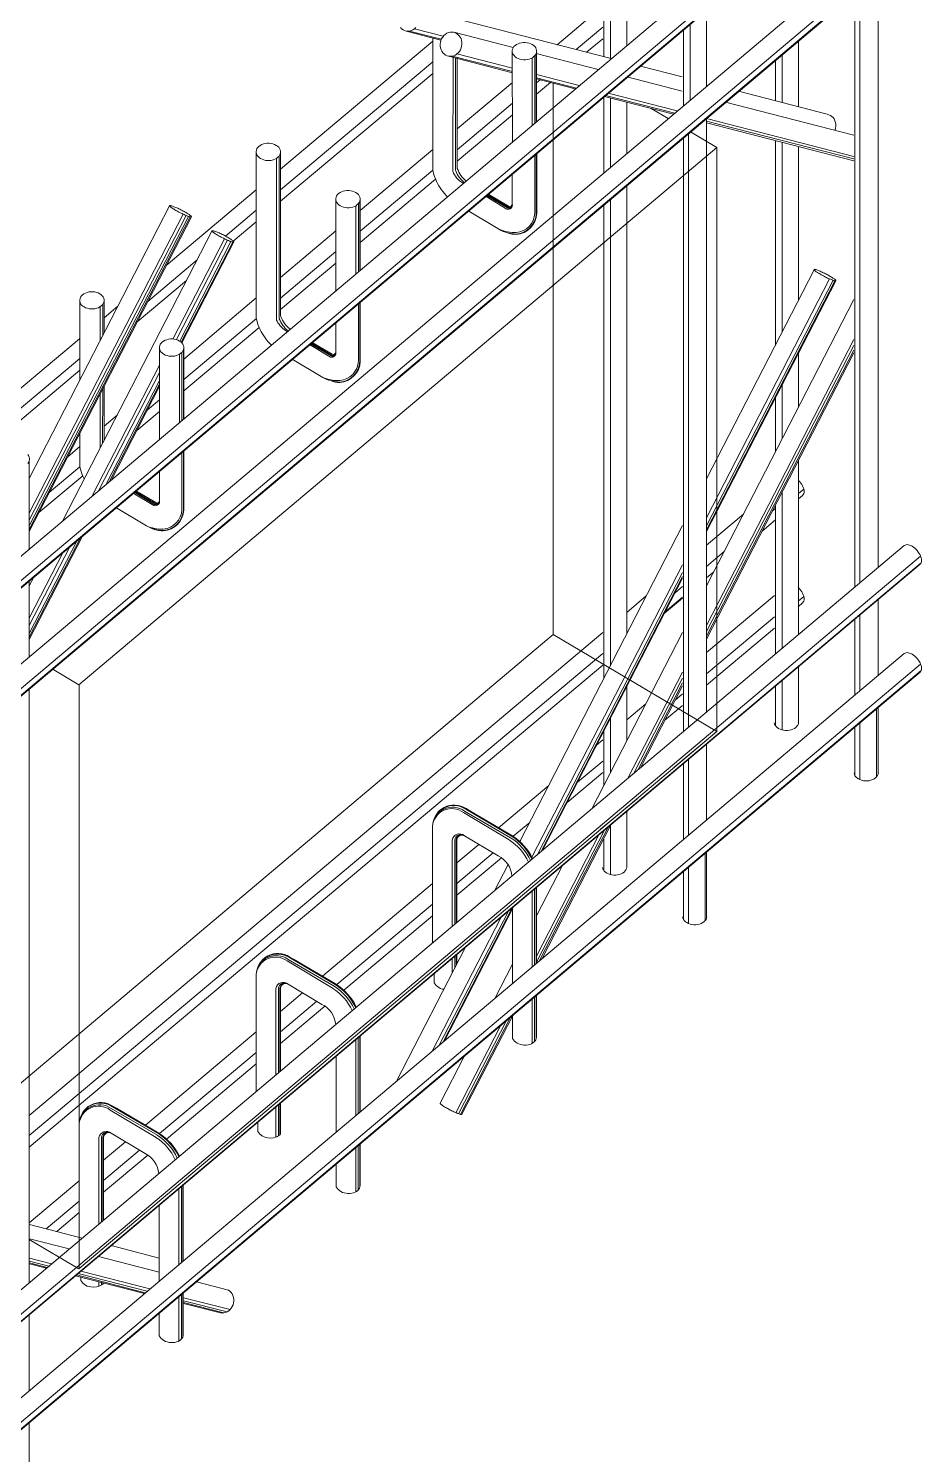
# Model space of a CAD drawing. Extents: x 166525 to 167198, y 178739 to 179747.
# Drawn here: x 166655.189 to 166657.204, y 179566.867 to 179570.086 of the extents above; entities that cross this region are included whole.
import ezdxf

# ---------------------------------------------------------------- set-up
doc = ezdxf.new("R2010")
doc.units = 0
doc.header["$MEASUREMENT"] = 0
doc.layers.add('BEAM', color=6, linetype='CONTINUOUS', lineweight=13)

msp = doc.modelspace()

# ---------------------------------------------------------------- linework, layer by layer
at = {"layer": 'BEAM', "color": 0}
for p, q in [((166654.65533, 179568.40485), (166657.20242, 179570.55143)), ((166654.6565, 179568.39045), (166657.20358, 179570.53703)), ((166656.48721, 179570.02268), (166656.48721, 179570.50411)), ((166656.53937, 179570.04803), (166656.53937, 179570.50762)), ((166656.5022, 179570.01881), (166656.5022, 179570.49399)), ((166654.65533, 179568.1612), (166657.20242, 179570.30777)), ((166654.6565, 179568.14679), (166657.20358, 179570.29337)), ((166657.10647, 179568.86911), (166657.10647, 179570.21016)), ((166657.05432, 179568.82517), (166657.05432, 179570.1662)), ((166657.06541, 179570.17555), (166657.06541, 179568.83451)), ((166656.05576, 179570.13396), (166656.50395, 179570.01836)), ((166656.48507, 179570.1367), (166656.38194, 179570.04983)), ((166656.71939, 179569.95606), (166656.71939, 179570.1276)), ((166656.12465, 179570.06896), (166656.05985, 179570.0857)), ((166656.42496, 179570.03874), (166656.48507, 179570.08927)), ((166656.66723, 179569.91211), (166656.66723, 179570.08364)), ((166656.68222, 179569.92474), (166656.68222, 179570.09627)), ((166656.1013, 179570.05781), (166655.75781, 179569.76866)), ((166656.04136, 179570.08064), (166656.11979, 179570.0604)), ((166656.04895, 179570.08064), (166656.12056, 179570.06234)), ((166656.15151, 179570.07713), (166656.28295, 179570.04323)), ((166656.48507, 179570.06339), (166656.44853, 179570.03266)), ((166656.92704, 179569.90977), (166656.92704, 179570.05894)), ((166656.13711, 179570.02381), (166656.2809, 179569.9867)), ((166656.1447, 179570.02381), (166656.28089, 179569.98902)), ((166656.28089, 179569.99651), (166656.1556, 179570.02887)), ((166656.28085, 179570.03378), (166656.28105, 179569.82895)), ((166656.32583, 179569.86674), (166656.326, 179570.02039)), ((166656.33164, 179569.87163), (166656.33164, 179570.02505)), ((166656.33463, 179570.0299), (166656.47491, 179569.99372)), ((166656.33495, 179569.87442), (166656.33495, 179570.03062)), ((166656.33573, 179570.03418), (166656.33573, 179569.87523)), ((166656.88987, 179569.91937), (166656.88987, 179570.02761)), ((166655.75781, 179569.72228), (166656.1013, 179570.01103)), ((166656.66431, 179569.9771), (166656.56993, 179570.00162)), ((166656.87488, 179569.92324), (166656.87488, 179570.01499)), ((166656.1013, 179569.98506), (166655.75781, 179569.69621)), ((166656.28092, 179569.96474), (166656.1561, 179569.8596)), ((166656.43193, 179569.9575), (166656.33573, 179569.98235)), ((166656.33573, 179569.97501), (166656.4255, 179569.95208)), ((166656.33573, 179569.97255), (166656.42305, 179569.95002)), ((166656.33573, 179569.96372), (166656.34376, 179569.97048)), ((166656.36735, 179569.96439), (166656.33573, 179569.9378)), ((166656.37289, 179568.71844), (166656.37289, 179569.96296)), ((166656.53922, 179569.97713), (166656.66451, 179569.94482)), ((166656.48721, 179569.76043), (166656.48721, 179569.93193)), ((166656.4886, 179569.9331), (166656.64442, 179569.89289)), ((166656.49121, 179569.9353), (166656.6474, 179569.8954)), ((166656.65326, 179569.90034), (166656.49747, 179569.94058)), ((166656.5022, 179569.77306), (166656.5022, 179569.92959)), ((166656.1561, 179569.81272), (166656.28096, 179569.91769)), ((166656.28099, 179569.89177), (166656.1561, 179569.78675)), ((166656.53937, 179569.80438), (166656.53937, 179569.92)), ((166656.59399, 179569.9059), (166656.63266, 179569.88298)), ((166657.05179, 179569.84554), (166656.7622, 179569.91989)), ((166657.05198, 179569.79737), (166656.71878, 179569.88342)), ((166656.71939, 179568.54296), (166656.71939, 179569.88394)), ((166656.71939, 179569.87701), (166657.05198, 179569.79206)), ((166656.71939, 179569.87354), (166657.05198, 179569.78771)), ((166656.66723, 179568.49901), (166656.66723, 179569.83999)), ((166656.67832, 179569.84933), (166656.67832, 179568.50836)), ((166656.68291, 179569.85319), (166656.74225, 179569.81802)), ((166656.87488, 179569.37177), (166656.87488, 179569.83342)), ((166656.88987, 179569.40089), (166656.88987, 179569.82955)), ((166656.74225, 179569.81802), (166655.3027, 179568.60434)), ((166656.1013, 179569.81344), (166655.93743, 179569.67542)), ((166656.74235, 179568.49941), (166656.74235, 179569.8181)), ((166656.74235, 179569.81519), (166656.74235, 179569.81519)), ((166656.92704, 179569.47312), (166656.92704, 179569.81996)), ((166655.93743, 179569.6289), (166656.1013, 179569.76665)), ((166656.10761, 179569.74598), (166655.93743, 179569.60288)), ((166656.53937, 179568.71985), (166656.53937, 179569.73223)), ((166655.70301, 179569.72252), (166655.49936, 179569.5511)), ((166655.88256, 179569.69957), (166655.88276, 179569.49474)), ((166655.93743, 179569.69997), (166655.93743, 179569.54103)), ((166656.5022, 179568.64763), (166656.5022, 179569.7009)), ((166655.19051, 179568.99221), (166655.5379, 179569.66728)), ((166655.19129, 179569.07196), (166655.50734, 179569.68596)), ((166655.63318, 179569.61751), (166655.70301, 179569.67621)), ((166655.92754, 179569.53253), (166655.9277, 179569.68618)), ((166655.93335, 179569.53742), (166655.93335, 179569.69084)), ((166655.93666, 179569.54021), (166655.93666, 179569.69642)), ((166656.48721, 179568.61851), (166656.48721, 179569.68828)), ((166655.54451, 179569.66417), (166655.19051, 179568.97626)), ((166655.54996, 179569.66222), (166655.19051, 179568.96341)), ((166655.19051, 179568.95057), (166655.55638, 179569.66144)), ((166655.55405, 179569.66105), (166655.19051, 179568.95485)), ((166655.70301, 179569.65013), (166655.65086, 179569.60628)), ((166655.26662, 179568.97561), (166655.6029, 179569.62914)), ((166655.63111, 179569.61162), (166655.51474, 179569.38529)), ((166655.52267, 179569.38401), (166655.63812, 179569.60851)), ((166655.64571, 179569.60539), (166655.53002, 179569.38041)), ((166655.6498, 179569.60423), (166655.53335, 179569.37812)), ((166655.53481, 179569.37676), (166655.65194, 179569.60461)), ((166655.88263, 179569.62925), (166655.75781, 179569.52411)), ((166655.75781, 179569.47789), (166655.88267, 179569.58286)), ((166655.45796, 179569.4702), (166655.56926, 179569.56377)), ((166655.8827, 179569.55685), (166655.75781, 179569.45183)), ((166656.71939, 179569.06964), (166656.96226, 179569.54156)), ((166655.54558, 179569.51775), (166655.43424, 179569.42412)), ((166656.71939, 179568.98128), (166656.9971, 179569.52093)), ((166656.71939, 179568.96338), (166657.00469, 179569.51782)), ((166656.71939, 179568.95053), (166657.01092, 179569.51704)), ((166656.71939, 179568.95443), (166657.00862, 179569.51673)), ((166655.70301, 179569.47795), (166655.53847, 179569.33936)), ((166657.05179, 179569.47442), (166656.71939, 179568.82832)), ((166655.35962, 179569.43326), (166655.39038, 179569.45924)), ((166655.53925, 179569.29416), (166655.70307, 179569.43187)), ((166655.70954, 179569.41124), (166655.53925, 179569.26804)), ((166655.30378, 179569.38606), (166655.0105, 179569.13903)), ((166656.71939, 179568.73841), (166657.05179, 179569.38451)), ((166655.48437, 179569.36436), (166655.48457, 179569.15954)), ((166655.52935, 179569.19732), (166655.52952, 179569.35097)), ((166655.53516, 179569.20222), (166655.53516, 179569.35564)), ((166655.53847, 179569.205), (166655.53847, 179569.36121)), ((166655.53925, 179569.36477), (166655.53925, 179569.20582)), ((166657.05179, 179569.37089), (166656.71939, 179568.72478)), ((166656.71939, 179568.71427), (166657.05179, 179569.36038)), ((166656.71939, 179568.70766), (166657.05179, 179569.35376)), ((166656.92704, 179569.23194), (166656.92704, 179569.35405)), ((166655.0105, 179569.09404), (166655.30482, 179569.34147)), ((166655.30482, 179569.31529), (166655.0105, 179569.06779)), ((166655.48441, 179569.32629), (166655.33275, 179569.03133)), ((166655.34784, 179569.04404), (166655.48442, 179569.30964)), ((166655.48444, 179569.29178), (166655.36408, 179569.05773)), ((166655.48445, 179569.28318), (166655.3716, 179569.06407)), ((166655.37596, 179569.06774), (166655.48445, 179569.2788)), ((166656.88987, 179569.15969), (166656.88987, 179569.28181)), ((166655.45666, 179569.22473), (166655.48448, 179569.24812)), ((166656.87488, 179569.13056), (166656.87488, 179569.25269)), ((166655.48451, 179569.22201), (166655.43299, 179569.17869)), ((166655.38902, 179569.21348), (166655.35962, 179569.18871)), ((166655.30482, 179569.14256), (166655.27747, 179569.11952)), ((166655.19051, 179568.91135), (166655.19051, 179569.10991)), ((166655.23625, 179569.03944), (166655.30482, 179569.09708)), ((166656.92704, 179568.71792), (166656.92704, 179569.11128)), ((166655.31124, 179569.0763), (166655.21248, 179568.99326)), ((166656.88987, 179568.6866), (166656.88987, 179569.03903)), ((166656.92704, 179569.03673), (166656.93881, 179569.04664)), ((166656.92704, 179569.02427), (166656.93614, 179569.03191)), ((166656.80244, 179568.98975), (166656.71939, 179568.9198)), ((166656.86835, 179568.99721), (166656.87488, 179569.0027)), ((166656.87488, 179568.67398), (166656.87488, 179569.0099)), ((166656.29788, 179568.25062), (166656.66509, 179568.96413)), ((166656.87488, 179568.97691), (166656.84497, 179568.95176)), ((166655.19051, 179568.70697), (166655.31037, 179568.94013)), ((166655.30579, 179568.93628), (166655.19051, 179568.71245)), ((166655.29844, 179568.93008), (166655.19051, 179568.7202)), ((166654.65533, 179566.74809), (166657.20242, 179568.89467)), ((166655.19051, 179568.73811), (166655.28219, 179568.91639)), ((166655.26712, 179568.90369), (166655.19051, 179568.75469)), ((166656.71939, 179568.87198), (166656.75897, 179568.90525)), ((166654.6565, 179566.73369), (166657.20358, 179568.88027)), ((166656.32508, 179568.21507), (166656.66509, 179568.87577)), ((166655.19051, 179568.82769), (166655.2009, 179568.84788)), ((166655.19051, 179568.66769), (166655.19051, 179568.8393)), ((166656.33744, 179568.22113), (166656.66509, 179568.85786)), ((166656.34585, 179568.22821), (166656.66509, 179568.84886)), ((166656.34907, 179568.23092), (166656.66509, 179568.84502)), ((166656.73556, 179568.85975), (166656.71939, 179568.84615)), ((166656.58326, 179568.80513), (166656.53937, 179568.76816)), ((166656.66509, 179568.8005), (166656.6247, 179568.76653)), ((166656.62619, 179568.76944), (166656.66509, 179568.80208)), ((166656.64814, 179568.81208), (166656.66509, 179568.82633)), ((166656.87274, 179568.80648), (166656.71939, 179568.67731)), ((166656.92607, 179568.79342), (166656.93881, 179568.80415)), ((166657.10647, 179568.62546), (166657.10647, 179568.79705)), ((166656.92607, 179568.78097), (166656.93614, 179568.78942)), ((166656.71939, 179568.62949), (166656.87274, 179568.75841)), ((166656.87274, 179568.73262), (166656.71939, 179568.60367)), ((166657.05432, 179568.58151), (166657.05432, 179568.7531)), ((166657.06541, 179568.76245), (166657.06541, 179568.59086)), ((166656.37278, 179568.71835), (166655.01108, 179567.57031)), ((166656.48507, 179568.72243), (166655.19051, 179567.632)), ((166656.37278, 179568.71835), (166656.74225, 179568.49933)), ((166656.66509, 179568.72278), (166656.46024, 179568.3246)), ((166655.19051, 179567.58671), (166656.48507, 179568.675)), ((166654.65533, 179566.50444), (166657.20242, 179568.65101)), ((166654.6565, 179566.49004), (166657.20358, 179568.63661)), ((166656.48507, 179568.64912), (166655.19051, 179567.56051)), ((166655.24207, 179568.64029), (166655.3027, 179568.60434)), ((166656.92704, 179568.51946), (166656.92704, 179568.64576)), ((166655.3028, 179567.28574), (166655.3028, 179568.60443)), ((166656.54189, 179568.3934), (166656.66509, 179568.63287)), ((166656.66509, 179568.61924), (166656.55426, 179568.40382)), ((166656.56381, 179568.41186), (166656.66509, 179568.60873)), ((166656.88987, 179568.50258), (166656.88987, 179568.61451)), ((166655.19051, 179567.25506), (166655.19051, 179568.59555)), ((166656.53937, 179568.47841), (166656.53937, 179568.60072)), ((166656.56982, 179568.41693), (166656.66509, 179568.60212)), ((166656.64853, 179568.56992), (166656.66509, 179568.58385)), ((166656.87488, 179568.51214), (166656.87488, 179568.60188)), ((166656.58229, 179568.56183), (166656.53937, 179568.52568)), ((166656.66509, 179568.55801), (166656.6251, 179568.52438)), ((166657.10316, 179568.39703), (166657.10316, 179568.55061)), ((166657.10647, 179568.40287), (166657.10647, 179568.5534)), ((166656.5022, 179568.40616), (166656.5022, 179568.52849)), ((166656.87196, 179568.51907), (166656.87274, 179568.51595)), ((166656.87274, 179568.51595), (166656.8741, 179568.51323)), ((166656.8741, 179568.51323), (166656.87605, 179568.5105)), ((166656.87605, 179568.5105), (166656.87878, 179568.50817)), ((166656.87878, 179568.50817), (166656.88169, 179568.50583)), ((166656.88169, 179568.50583), (166656.88539, 179568.50428)), ((166656.91419, 179568.50428), (166656.9175, 179568.50622)), ((166656.9175, 179568.50622), (166656.92062, 179568.50817)), ((166656.92062, 179568.50817), (166656.92315, 179568.51089)), ((166656.92315, 179568.51089), (166656.92509, 179568.51362)), ((166656.92509, 179568.51362), (166656.92646, 179568.51634)), ((166656.92646, 179568.51634), (166656.92704, 179568.51946)), ((166657.05432, 179568.39937), (166657.05432, 179568.50944)), ((166657.06541, 179568.51879), (166657.06541, 179568.39041)), ((166656.74225, 179568.49933), (166655.3027, 179567.28566)), ((166656.48507, 179568.47994), (166656.47121, 179568.46826)), ((166656.48721, 179568.37703), (166656.48721, 179568.49937)), ((166656.64543, 179568.41748), (166656.74235, 179568.49922)), ((166656.88539, 179568.50428), (166656.88909, 179568.50272)), ((166656.88909, 179568.50272), (166656.89337, 179568.50194)), ((166656.89337, 179568.50194), (166656.89765, 179568.50155)), ((166656.89765, 179568.50155), (166656.90193, 179568.50155)), ((166656.90193, 179568.50155), (166656.90622, 179568.50194)), ((166656.90622, 179568.50194), (166656.9103, 179568.50272)), ((166656.9103, 179568.50272), (166656.91419, 179568.50428)), ((166656.71939, 179568.2993), (166656.71939, 179568.47084)), ((166656.42821, 179568.38471), (166656.48507, 179568.43251)), ((166656.66723, 179568.25535), (166656.66723, 179568.42688)), ((166656.67832, 179568.43623), (166656.67832, 179568.2647)), ((166656.36297, 179568.37709), (166656.25002, 179568.28195)), ((166656.48507, 179568.40663), (166656.40472, 179568.33906)), ((166657.05295, 179568.40248), (166657.05217, 179568.40559)), ((166657.05432, 179568.39937), (166657.05295, 179568.40248)), ((166657.05626, 179568.39664), (166657.05432, 179568.39937)), ((166657.05879, 179568.39431), (166657.05626, 179568.39664)), ((166657.06191, 179568.39236), (166657.05879, 179568.39431)), ((166657.06541, 179568.39041), (166657.06191, 179568.39236)), ((166657.0693, 179568.38925), (166657.06541, 179568.39041)), ((166657.07339, 179568.38808), (166657.0693, 179568.38925)), ((166657.07767, 179568.38769), (166657.07339, 179568.38808)), ((166657.08195, 179568.38769), (166657.07767, 179568.38769)), ((166657.08623, 179568.38808), (166657.08195, 179568.38769)), ((166657.09032, 179568.38925), (166657.08623, 179568.38808)), ((166657.09421, 179568.39041), (166657.09032, 179568.38925)), ((166657.09771, 179568.39236), (166657.09421, 179568.39041)), ((166657.10083, 179568.3947), (166657.09771, 179568.39236)), ((166657.10316, 179568.39703), (166657.10083, 179568.3947)), ((166657.10511, 179568.39976), (166657.10316, 179568.39703)), ((166657.10647, 179568.40287), (166657.10511, 179568.39976)), ((166657.10706, 179568.40559), (166657.10647, 179568.40287)), ((166656.47943, 179568.27775), (166656.56234, 179568.34742)), ((166656.53937, 179568.19282), (166656.53937, 179568.31913)), ((166656.2828, 179568.26247), (166656.32013, 179568.29385)), ((166656.34254, 179567.98176), (166656.49828, 179568.2845)), ((166656.34854, 179567.98683), (166656.50429, 179568.28956)), ((166656.5022, 179568.17594), (166656.5022, 179568.2878)), ((166656.17272, 179568.26383), (166656.24909, 179568.21816)), ((166656.29719, 179568.25125), (166656.29898, 179568.25276)), ((166656.48874, 179568.27646), (166656.3353, 179567.97821)), ((166656.3353, 179567.99184), (166656.47637, 179568.26603)), ((166656.48721, 179568.18551), (166656.48721, 179568.25637)), ((166656.20534, 179568.24432), (166656.15568, 179568.20248)), ((166656.15568, 179568.1556), (166656.23799, 179568.2248)), ((166656.71608, 179568.07223), (166656.71608, 179568.22439)), ((166656.71939, 179568.07807), (166656.71939, 179568.22718)), ((166656.25608, 179568.21407), (166656.15568, 179568.12964)), ((166656.24079, 179568.13968), (166656.27115, 179568.19868)), ((166656.39419, 179568.19659), (166656.33639, 179568.08411)), ((166656.4843, 179568.19243), (166656.48507, 179568.18932)), ((166656.48507, 179568.18932), (166656.48644, 179568.1866)), ((166656.48644, 179568.1866), (166656.48838, 179568.18387)), ((166656.48838, 179568.18387), (166656.49111, 179568.18154)), ((166656.53295, 179568.18154), (166656.53548, 179568.18426)), ((166656.53548, 179568.18426), (166656.53742, 179568.18698)), ((166656.53742, 179568.18698), (166656.53879, 179568.18971)), ((166656.53879, 179568.18971), (166656.53937, 179568.19282)), ((166656.67832, 179568.19258), (166656.67832, 179568.06561)), ((166656.10062, 179568.15611), (166655.85209, 179567.94677)), ((166656.49111, 179568.18154), (166656.49403, 179568.1792)), ((166656.49403, 179568.1792), (166656.49772, 179568.17764)), ((166656.49772, 179568.17764), (166656.50142, 179568.17609)), ((166656.50142, 179568.17609), (166656.5057, 179568.17531)), ((166656.5057, 179568.17531), (166656.50998, 179568.17492)), ((166656.50998, 179568.17492), (166656.51427, 179568.17492)), ((166656.51427, 179568.17492), (166656.51855, 179568.17531)), ((166656.51855, 179568.17531), (166656.52263, 179568.17609)), ((166656.52263, 179568.17609), (166656.52653, 179568.17764)), ((166656.52653, 179568.17764), (166656.52984, 179568.17959)), ((166656.52984, 179568.17959), (166656.53295, 179568.18154)), ((166656.66723, 179568.07456), (166656.66723, 179568.18323)), ((166656.32557, 179568.1387), (166656.32557, 179567.96728)), ((166656.33122, 179568.14345), (166656.33122, 179567.97204)), ((166656.33472, 179568.1464), (166656.33472, 179567.97499)), ((166655.88443, 179567.92758), (166656.10058, 179568.10929)), ((166656.11609, 179567.79096), (166656.27186, 179568.09368)), ((166656.12465, 179567.79817), (166656.28032, 179568.10081)), ((166656.12769, 179567.80073), (166656.28348, 179568.10348)), ((166656.10057, 179568.08329), (166655.90042, 179567.91499)), ((166656.09974, 179567.77718), (166656.25553, 179568.07992)), ((166656.66587, 179568.07768), (166656.66509, 179568.08079)), ((166656.66723, 179568.07456), (166656.66587, 179568.07768)), ((166656.66918, 179568.07184), (166656.66723, 179568.07456)), ((166656.67171, 179568.0695), (166656.66918, 179568.07184)), ((166656.67482, 179568.06756), (166656.67171, 179568.0695)), ((166656.67832, 179568.06561), (166656.67482, 179568.06756)), ((166656.68222, 179568.06445), (166656.67832, 179568.06561)), ((166656.6863, 179568.06328), (166656.68222, 179568.06445)), ((166656.69058, 179568.06289), (166656.6863, 179568.06328)), ((166656.69487, 179568.06289), (166656.69058, 179568.06289)), ((166656.69915, 179568.06328), (166656.69487, 179568.06289)), ((166656.70323, 179568.06445), (166656.69915, 179568.06328)), ((166656.70713, 179568.06561), (166656.70323, 179568.06445)), ((166656.71063, 179568.06756), (166656.70713, 179568.06561)), ((166656.71374, 179568.06989), (166656.71063, 179568.06756)), ((166656.71608, 179568.07223), (166656.71374, 179568.06989)), ((166656.71803, 179568.07495), (166656.71608, 179568.07223)), ((166656.71939, 179568.07807), (166656.71803, 179568.07495)), ((166656.71997, 179568.08079), (166656.71939, 179568.07807)), ((166656.01937, 179567.70947), (166656.17518, 179568.0122)), ((166656.24122, 179567.8965), (166656.28093, 179567.97396)), ((166655.77473, 179567.92867), (166655.85111, 179567.883)), ((166655.80741, 179567.90913), (166655.75769, 179567.86726)), ((166656.32557, 179567.89504), (166656.32557, 179567.79492)), ((166656.33122, 179567.8998), (166656.33122, 179567.79924)), ((166656.33472, 179567.90316), (166656.33472, 179567.80523)), ((166655.75769, 179567.82103), (166655.8396, 179567.88989)), ((166655.85778, 179567.87913), (166655.75769, 179567.79497)), ((166656.15351, 179567.63848), (166656.25506, 179567.83587)), ((166656.26744, 179567.8463), (166656.15934, 179567.63618)), ((166656.16394, 179567.63462), (166656.27698, 179567.85434)), ((166655.70264, 179567.82088), (166655.45255, 179567.61023)), ((166655.92759, 179567.80354), (166655.92759, 179567.63213)), ((166655.93323, 179567.8083), (166655.93323, 179567.63688)), ((166655.93674, 179567.81125), (166655.93674, 179567.63984)), ((166655.48446, 179567.59134), (166655.7026, 179567.77472)), ((166655.70258, 179567.74863), (166655.5006, 179567.57878)), ((166655.40787, 179567.5726), (166655.35835, 179567.53088)), ((166655.37539, 179567.59202), (166655.45176, 179567.54635)), ((166655.35835, 179567.48532), (166655.4396, 179567.55363)), ((166655.45777, 179567.54276), (166655.35835, 179567.45916)), ((166655.92759, 179567.55989), (166655.92759, 179567.45977)), ((166655.93323, 179567.56465), (166655.93323, 179567.46409)), ((166655.93674, 179567.56801), (166655.93674, 179567.47008)), ((166655.30329, 179567.48451), (166655.19051, 179567.38951)), ((166655.52824, 179567.46689), (166655.52824, 179567.29548)), ((166655.53389, 179567.47165), (166655.53389, 179567.30023)), ((166655.53739, 179567.4746), (166655.53739, 179567.30318)), ((166655.2287, 179567.37633), (166655.30326, 179567.43901)), ((166655.30329, 179567.41286), (166655.2525, 179567.37015)), ((166655.19129, 179567.38603), (166655.30985, 179567.35527)), ((166655.19051, 179567.35216), (166655.3027, 179567.28566)), ((166655.19129, 179567.35373), (166655.28062, 179567.33076)), ((166655.37548, 179567.33825), (166655.48366, 179567.31018)), ((166655.24092, 179567.29729), (166655.19129, 179567.31013)), ((166655.19129, 179567.30352), (166655.23488, 179567.29223)), ((166655.19129, 179567.29924), (166655.2308, 179567.28873)), ((166655.22905, 179567.28756), (166655.19129, 179567.29729)), ((166655.34679, 179567.31403), (166655.4836, 179567.27861)), ((166655.29521, 179567.27043), (166655.45071, 179567.23034)), ((166655.45246, 179567.2319), (166655.29696, 179567.27199)), ((166655.45674, 179567.23521), (166655.30105, 179567.27549)), ((166655.30708, 179567.28055), (166655.46239, 179567.24046)), ((166655.52824, 179567.22324), (166655.52824, 179567.12312)), ((166655.53389, 179567.22799), (166655.53389, 179567.12744)), ((166655.53739, 179567.23136), (166655.53739, 179567.13343)), ((166655.53887, 179567.22061), (166655.64376, 179567.19376)), ((166655.53887, 179567.21399), (166655.63715, 179567.1887)), ((166655.53887, 179567.20971), (166655.62975, 179567.18636)), ((166655.19051, 179567.01106), (166655.19051, 179567.18227)), ((166655.19051, 179566.79519), (166655.19051, 179566.93871))]:
    msp.add_line(p, q, dxfattribs=at)
at = {"layer": 'BEAM', "color": 0, "flags": 128}
for points in [[(166657.16544, 179570.57556), (166654.61835, 179568.42937)], [(166654.65397, 179568.38695), (166657.20105, 179570.53352)], [(166657.16544, 179570.3319), (166654.61835, 179568.18572)], [(166654.65397, 179568.14329), (166657.20105, 179570.28987)], [(166656.06296, 179570.08842), (166656.05985, 179570.0857), (166656.05654, 179570.08336), (166656.05284, 179570.0818), (166656.04895, 179570.08064), (166656.04525, 179570.08064), (166656.04136, 179570.08064), (166656.03766, 179570.0818), (166656.03416, 179570.08336), (166656.03104, 179570.0857), (166656.02832, 179570.08842)], [(166656.13489, 179569.70631), (166656.13177, 179569.70923), (166656.12807, 179569.71351), (166656.12457, 179569.71779), (166656.12107, 179569.72207), (166656.11796, 179569.72675), (166656.11504, 179569.73142), (166656.11231, 179569.73609), (166656.10998, 179569.74076), (166656.10784, 179569.74543), (166656.10492, 179569.75263), (166656.10394, 179569.75574), (166656.1013, 179569.76632), (166656.1013, 179570.06517)], [(166656.16688, 179570.05534), (166656.16708, 179570.05106), (166656.16649, 179570.04677), (166656.16533, 179570.04249), (166656.16357, 179570.0386), (166656.16143, 179570.03471), (166656.15871, 179570.03159), (166656.1556, 179570.02887), (166656.15229, 179570.02653), (166656.14859, 179570.02498), (166656.1447, 179570.02381), (166656.141, 179570.02381), (166656.13711, 179570.02381), (166656.13341, 179570.02498), (166656.12991, 179570.02653), (166656.12679, 179570.02887), (166656.12407, 179570.03159), (166656.12173, 179570.0351), (166656.11998, 179570.0386), (166656.11881, 179570.04249), (166656.11804, 179570.04677), (166656.11804, 179570.05106), (166656.11862, 179570.05534), (166656.11979, 179570.05962), (166656.12134, 179570.06351), (166656.12368, 179570.06701), (166656.12621, 179570.07052), (166656.12932, 179570.07324), (166656.13283, 179570.07558), (166656.13652, 179570.07713), (166656.14022, 179570.07791), (166656.14411, 179570.0783), (166656.14781, 179570.07791), (166656.15151, 179570.07713), (166656.15501, 179570.07519), (166656.15813, 179570.07324), (166656.16104, 179570.07013), (166656.16319, 179570.06701), (166656.16513, 179570.06351), (166656.1663, 179570.05923), (166656.16688, 179570.05534)], [(166657.00897, 179569.85644), (166657.00936, 179569.85761), (166657.01033, 179569.8615), (166657.01092, 179569.86578), (166657.01092, 179569.87007), (166657.01033, 179569.87435), (166657.00897, 179569.87824), (166657.00722, 179569.88213), (166657.00488, 179569.88525), (166657.00216, 179569.88797), (166656.99905, 179569.89031), (166656.99554, 179569.89186), (166656.99185, 179569.89303), (166656.79139, 179569.9448)], [(166655.73659, 179569.3721), (166655.73348, 179569.37502), (166655.72978, 179569.37931), (166655.72628, 179569.38359), (166655.72278, 179569.38787), (166655.71966, 179569.39254), (166655.71674, 179569.39721), (166655.71402, 179569.40188), (166655.71168, 179569.40655), (166655.70954, 179569.41122), (166655.70662, 179569.41842), (166655.70565, 179569.42154), (166655.70301, 179569.43212), (166655.70301, 179569.80477)], [(166655.35962, 179569.39898), (166655.35962, 179569.47258)], [(166655.30482, 179569.29252), (166655.30482, 179569.46956)], [(166655.35066, 179569.38158), (166655.35071, 179569.45829)], [(166655.35631, 179569.39255), (166655.35636, 179569.46362)], [(166655.35962, 179569.15634), (166655.35962, 179569.27914)], [(166655.3505, 179569.13863), (166655.35058, 179569.26158)], [(166655.35615, 179569.1496), (166655.35623, 179569.27256)], [(166655.31467, 179569.06899), (166655.3135, 179569.07134), (166655.31136, 179569.07601), (166655.30844, 179569.08322), (166655.30746, 179569.08633), (166655.30482, 179569.09691), (166655.30482, 179569.17266)], [(166655.1872, 179569.10407), (166655.18915, 179569.1068), (166655.19051, 179569.10991), (166655.1911, 179569.11302), (166655.1911, 179569.11575), (166655.19032, 179569.11886), (166655.18896, 179569.12198), (166655.18701, 179569.1247)], [(166656.93614, 179569.03191), (166656.93872, 179569.03623), (166656.9393, 179569.03856), (166656.93949, 179569.0409), (166656.9393, 179569.04401), (166656.93872, 179569.04713), (166656.93755, 179569.05024), (166656.93619, 179569.05374), (166656.93424, 179569.05686), (166656.9321, 179569.05997), (166656.92976, 179569.06309), (166656.92704, 179569.0662)], [(166654.65397, 179566.73019), (166657.20105, 179568.87676), (166657.20242, 179568.87832), (166657.20358, 179568.88027), (166657.20417, 179568.8826), (166657.20436, 179568.88533), (166657.20417, 179568.88844), (166657.20358, 179568.89155), (166657.20242, 179568.89467), (166657.20105, 179568.89778), (166657.1993, 179568.90129), (166657.19716, 179568.9044), (166657.19463, 179568.90751), (166657.1921, 179568.91024), (166657.18918, 179568.91296), (166657.18626, 179568.9153), (166657.18334, 179568.91724), (166657.18023, 179568.9188), (166657.17731, 179568.91997), (166657.17459, 179568.92075), (166657.17186, 179568.92114), (166657.16953, 179568.92075), (166657.16739, 179568.91997), (166657.16544, 179568.9188), (166654.61835, 179566.77261)], [(166656.93614, 179568.78942), (166656.93872, 179568.79374), (166656.9393, 179568.79608), (166656.93949, 179568.79841), (166656.9393, 179568.80153), (166656.93872, 179568.80464), (166656.93755, 179568.80775), (166656.93619, 179568.81126), (166656.93424, 179568.81437), (166656.9321, 179568.81748), (166656.92976, 179568.8206), (166656.92704, 179568.82371), (166656.92626, 179568.82469)], [(166654.65397, 179566.48653), (166657.20105, 179568.63311), (166657.20242, 179568.63467), (166657.20358, 179568.63661), (166657.20417, 179568.63895), (166657.20436, 179568.64167), (166657.20417, 179568.64479), (166657.20358, 179568.6479), (166657.20242, 179568.65101), (166657.20105, 179568.65413), (166657.1993, 179568.65763), (166657.19716, 179568.66074), (166657.19463, 179568.66386), (166657.1921, 179568.66658), (166657.18918, 179568.66931), (166657.18626, 179568.67164), (166657.18334, 179568.67359), (166657.18023, 179568.67515), (166657.17731, 179568.67631), (166657.17459, 179568.67709), (166657.17186, 179568.67748), (166657.16953, 179568.67709), (166657.16739, 179568.67631), (166657.16544, 179568.67515), (166654.61835, 179566.52896)], [(166656.3353, 179567.97548), (166656.3353, 179568.1469)], [(166656.28112, 179568.10123), (166656.28112, 179567.92982)], [(166656.15081, 179567.99182), (166656.15081, 179567.96642)], [(166656.15418, 179567.97299), (166656.15418, 179567.99466)], [(166656.15568, 179567.97589), (166656.15568, 179567.99592)], [(166656.14514, 179567.98704), (166656.14514, 179567.9554)], [(166656.10441, 179567.95219), (166656.10441, 179567.93137), (166656.10899, 179567.92534), (166656.1117, 179567.92311), (166656.11499, 179567.92083), (166656.11871, 179567.91889), (166656.1227, 179567.91771), (166656.12548, 179567.91718)], [(166656.28112, 179567.85758), (166656.28112, 179567.80616), (166656.28569, 179567.80013), (166656.28841, 179567.79791), (166656.2917, 179567.79562), (166656.29542, 179567.79369), (166656.29941, 179567.79251), (166656.30363, 179567.7917), (166656.30789, 179567.79127), (166656.31219, 179567.79124), (166656.31633, 179567.79161), (166656.32036, 179567.79277), (166656.324, 179567.79397), (166656.32733, 179567.79599), (166656.33008, 179567.79806), (166656.33248, 179567.80056), (166656.33411, 179567.80314), (166656.33499, 179567.80618), (166656.3353, 179567.80927), (166656.3353, 179567.90365)], [(166656.28093, 179567.85602), (166656.16708, 179567.63475), (166656.16669, 179567.63436), (166656.1663, 179567.63436), (166656.16572, 179567.63436), (166656.16474, 179567.63436), (166656.16357, 179567.63475), (166656.16221, 179567.63514), (166656.16066, 179567.63553), (166656.1591, 179567.6363), (166656.15715, 179567.63669), (166656.15521, 179567.63786), (166656.15307, 179567.63864), (166656.15092, 179567.63942), (166656.14859, 179567.64059), (166656.14625, 179567.64175), (166656.14372, 179567.64292), (166656.14139, 179567.64409), (166656.13905, 179567.64526), (166656.13652, 179567.64681), (166656.13438, 179567.64798), (166656.13205, 179567.64915), (166656.12991, 179567.65032), (166656.12796, 179567.65148), (166656.12601, 179567.65265), (166656.12426, 179567.65382), (166656.1229, 179567.65499), (166656.12154, 179567.65615), (166656.12037, 179567.65693), (166656.1194, 179567.65771), (166656.11862, 179567.65849), (166656.11823, 179567.65888), (166656.11804, 179567.65927), (166656.11784, 179567.65966), (166656.17272, 179567.7665)], [(166655.93732, 179567.64033), (166655.93732, 179567.81174)], [(166655.88314, 179567.76608), (166655.88314, 179567.59467)], [(166655.70643, 179567.61704), (166655.70643, 179567.59621), (166655.711, 179567.59019), (166655.71372, 179567.58796), (166655.71701, 179567.58568), (166655.72073, 179567.58374), (166655.72472, 179567.58256), (166655.72894, 179567.58175), (166655.73543, 179567.58111), (166655.74164, 179567.58166), (166655.74567, 179567.58282), (166655.74931, 179567.58403), (166655.7563, 179567.58826), (166655.75769, 179567.59046), (166655.75769, 179567.66077)], [(166655.74715, 179567.65189), (166655.74715, 179567.58331)], [(166655.75283, 179567.65667), (166655.75283, 179567.58615)], [(166655.7562, 179567.5882), (166655.7562, 179567.65951)], [(166655.88314, 179567.52243), (166655.88314, 179567.47101), (166655.88771, 179567.46498), (166655.89042, 179567.46275), (166655.89372, 179567.46047), (166655.89744, 179567.45854), (166655.90143, 179567.45736), (166655.90565, 179567.45655), (166655.90991, 179567.45612), (166655.91421, 179567.45608), (166655.91835, 179567.45645), (166655.92238, 179567.45762), (166655.92602, 179567.45882), (166655.92935, 179567.46084), (166655.9321, 179567.46291), (166655.9345, 179567.46541), (166655.93612, 179567.46798), (166655.93701, 179567.47102), (166655.93732, 179567.47412), (166655.93732, 179567.5685)], [(166655.53798, 179567.30368), (166655.53798, 179567.47509)], [(166655.48379, 179567.42943), (166655.48379, 179567.25802)], [(166655.30708, 179567.26737), (166655.30708, 179567.25956), (166655.31166, 179567.25354), (166655.31437, 179567.25131), (166655.31766, 179567.24903), (166655.32138, 179567.24709), (166655.32537, 179567.24591), (166655.32959, 179567.2451), (166655.33608, 179567.24445), (166655.3423, 179567.24501), (166655.34633, 179567.24617), (166655.34997, 179567.24738), (166655.35696, 179567.25161), (166655.35835, 179567.25381), (166655.35835, 179567.25416)], [(166655.34781, 179567.25687), (166655.34781, 179567.24666)], [(166655.35348, 179567.25541), (166655.35348, 179567.2495)], [(166655.35686, 179567.25155), (166655.35686, 179567.25454)], [(166655.53887, 179567.20777), (166655.62216, 179567.18636), (166655.62586, 179567.18597), (166655.62975, 179567.18636), (166655.63364, 179567.18714), (166655.63715, 179567.1887), (166655.64065, 179567.19103), (166655.64376, 179567.19376), (166655.64629, 179567.19687), (166655.64863, 179567.20076), (166655.65038, 179567.20465), (166655.65135, 179567.20894), (166655.65194, 179567.21322), (166655.65194, 179567.2175), (166655.65135, 179567.22139), (166655.64999, 179567.22567), (166655.64824, 179567.22917), (166655.64591, 179567.23268), (166655.64318, 179567.2354), (166655.64007, 179567.23774), (166655.56767, 179567.25642)], [(166655.48379, 179567.18578), (166655.48379, 179567.13436), (166655.48837, 179567.12833), (166655.49108, 179567.1261), (166655.49437, 179567.12382), (166655.49809, 179567.12189), (166655.50208, 179567.12071), (166655.5063, 179567.11989), (166655.51056, 179567.11947), (166655.51486, 179567.11943), (166655.51901, 179567.1198), (166655.52303, 179567.12097), (166655.52667, 179567.12217), (166655.53, 179567.12418), (166655.53275, 179567.12626), (166655.53515, 179567.12876), (166655.53678, 179567.13133), (166655.53767, 179567.13437), (166655.53798, 179567.13747), (166655.53798, 179567.23185)]]:
    msp.add_lwpolyline(points, dxfattribs=at)
for points in [[(166656.33573, 179570.03691), (166656.33495, 179570.04002), (166656.33359, 179570.04313), (166656.33164, 179570.04586), (166656.32911, 179570.04819), (166656.326, 179570.05014), (166656.32249, 179570.05209), (166656.3186, 179570.05364), (166656.31432, 179570.05442), (166656.31004, 179570.05481), (166656.30576, 179570.05481), (166656.30147, 179570.05442), (166656.29739, 179570.05325), (166656.29369, 179570.05209), (166656.29019, 179570.05014), (166656.28707, 179570.0478), (166656.28454, 179570.04547), (166656.2826, 179570.04274), (166656.28143, 179570.03963), (166656.28065, 179570.03691), (166656.28085, 179570.03379), (166656.28143, 179570.03068), (166656.28279, 179570.02795), (166656.28474, 179570.02523), (166656.28746, 179570.0225), (166656.29058, 179570.02056), (166656.29408, 179570.01861), (166656.29797, 179570.01744), (166656.30206, 179570.01628), (166656.30634, 179570.01589), (166656.31062, 179570.01589), (166656.3149, 179570.01628), (166656.31899, 179570.01744), (166656.32288, 179570.019), (166656.32639, 179570.02056), (166656.3293, 179570.02289), (166656.33183, 179570.02523), (166656.33378, 179570.02795), (166656.33514, 179570.03107), (166656.33573, 179570.03418)], [(166655.75372, 179569.79767), (166655.75567, 179569.80039), (166655.75703, 179569.80351), (166655.75761, 179569.80623), (166655.75761, 179569.80935), (166655.75683, 179569.81246), (166655.75547, 179569.81557), (166655.75353, 179569.8183), (166655.751, 179569.82063), (166655.74788, 179569.82258), (166655.74438, 179569.82453), (166655.74049, 179569.82569), (166655.7364, 179569.82686), (166655.73212, 179569.82725), (166655.72764, 179569.82725), (166655.72336, 179569.82686), (166655.71927, 179569.82569), (166655.71558, 179569.82414), (166655.71207, 179569.82258), (166655.70896, 179569.82025), (166655.70643, 179569.81791), (166655.70448, 179569.81519), (166655.70332, 179569.81207), (166655.70254, 179569.80896), (166655.70273, 179569.80623), (166655.70332, 179569.80312), (166655.70468, 179569.80001), (166655.70682, 179569.79728), (166655.70935, 179569.79495), (166655.71246, 179569.793), (166655.71597, 179569.79105), (166655.71986, 179569.78989), (166655.72394, 179569.78872), (166655.72823, 179569.78833), (166655.73251, 179569.78833), (166655.73679, 179569.78872), (166655.74088, 179569.78989), (166655.74477, 179569.79105), (166655.74827, 179569.793), (166655.75119, 179569.79533)], [(166655.93743, 179569.7027), (166655.93666, 179569.70581), (166655.93529, 179569.70893), (166655.93335, 179569.71165), (166655.93082, 179569.71399), (166655.9277, 179569.71593), (166655.9242, 179569.71788), (166655.92031, 179569.71944), (166655.91603, 179569.72021), (166655.91175, 179569.7206), (166655.90746, 179569.7206), (166655.90318, 179569.72021), (166655.8991, 179569.71905), (166655.8954, 179569.71788), (166655.8919, 179569.71593), (166655.88878, 179569.7136), (166655.88625, 179569.71126), (166655.88431, 179569.70854), (166655.88314, 179569.70542), (166655.88236, 179569.7027), (166655.88255, 179569.69959), (166655.88314, 179569.69647), (166655.8845, 179569.69375), (166655.88645, 179569.69102), (166655.88917, 179569.6883), (166655.89228, 179569.68635), (166655.89579, 179569.68441), (166655.89968, 179569.68324), (166655.90377, 179569.68207), (166655.90805, 179569.68168), (166655.91233, 179569.68168), (166655.91661, 179569.68207), (166655.9207, 179569.68324), (166655.92459, 179569.6848), (166655.92809, 179569.68635), (166655.93101, 179569.68869), (166655.93354, 179569.69102), (166655.93549, 179569.69375), (166655.93685, 179569.69686), (166655.93743, 179569.69997)], [(166655.50754, 179569.68557), (166655.50792, 179569.68518), (166655.5087, 179569.68441), (166655.51084, 179569.68246), (166655.51221, 179569.68168), (166655.51532, 179569.67935), (166655.51727, 179569.67818), (166655.51921, 179569.67701), (166655.52135, 179569.67584), (166655.52369, 179569.67468), (166655.52583, 179569.67312), (166655.52836, 179569.67195), (166655.53069, 179569.67078), (166655.53303, 179569.66962), (166655.53556, 179569.66845), (166655.5379, 179569.66728), (166655.54023, 179569.66611), (166655.54237, 179569.66533), (166655.54451, 179569.66417), (166655.54646, 179569.66339), (166655.5484, 179569.66261), (166655.54996, 179569.66222), (166655.55152, 179569.66183), (166655.55288, 179569.66144), (166655.55405, 179569.66105), (166655.55502, 179569.66105), (166655.5556, 179569.66105), (166655.55599, 179569.66105), (166655.55638, 179569.66144), (166655.55638, 179569.66183), (166655.55599, 179569.66222), (166655.5556, 179569.66261), (166655.55483, 179569.66339), (166655.55385, 179569.66417), (166655.55288, 179569.66494), (166655.55152, 179569.66611), (166655.54996, 179569.66728), (166655.54821, 179569.66806), (166655.54626, 179569.66923), (166655.54432, 179569.67078), (166655.54218, 179569.67195), (166655.54004, 179569.67312), (166655.5377, 179569.67429), (166655.53537, 179569.67584), (166655.53284, 179569.67701), (166655.5305, 179569.67818), (166655.52816, 179569.67935), (166655.52563, 179569.68051), (166655.52349, 179569.68168), (166655.52116, 179569.68246), (166655.51902, 179569.68324), (166655.51707, 179569.68402), (166655.51513, 179569.6848), (166655.51357, 179569.68557), (166655.51201, 179569.68596), (166655.51065, 179569.68635), (166655.50948, 179569.68674), (166655.5087, 179569.68674), (166655.50792, 179569.68674), (166655.50754, 179569.68674), (166655.50734, 179569.68635), (166655.50734, 179569.68596)], [(166655.65174, 179569.60423), (166655.65194, 179569.60461), (166655.65194, 179569.605), (166655.65174, 179569.60539), (166655.65135, 179569.60578), (166655.65058, 179569.60656), (166655.6496, 179569.60734), (166655.64844, 179569.60851), (166655.64707, 179569.60929), (166655.64552, 179569.61045), (166655.64396, 179569.61162), (166655.64201, 179569.61279), (166655.64007, 179569.61396), (166655.63793, 179569.61512), (166655.63559, 179569.61629), (166655.63326, 179569.61746), (166655.63092, 179569.61902), (166655.62858, 179569.62018), (166655.62625, 179569.62135), (166655.62372, 179569.62252), (166655.62138, 179569.62369), (166655.61905, 179569.62485), (166655.61691, 179569.62563), (166655.61477, 179569.62641), (166655.61282, 179569.62758), (166655.61087, 179569.62797), (166655.60912, 179569.62875), (166655.60776, 179569.62914), (166655.6064, 179569.62953), (166655.60523, 179569.62991), (166655.60426, 179569.62991), (166655.60367, 179569.62991), (166655.60309, 179569.62991), (166655.6029, 179569.62953), (166655.6029, 179569.62914), (166655.60328, 179569.62875), (166655.60367, 179569.62836), (166655.60445, 179569.62758), (166655.60543, 179569.6268), (166655.6064, 179569.62563), (166655.60776, 179569.62485), (166655.60932, 179569.62369), (166655.61107, 179569.62252), (166655.61302, 179569.62135), (166655.61496, 179569.62018), (166655.6171, 179569.61902), (166655.61924, 179569.61785), (166655.62158, 179569.61668), (166655.62391, 179569.61512), (166655.62644, 179569.61396), (166655.62878, 179569.61279), (166655.63111, 179569.61162), (166655.63364, 179569.61045), (166655.63579, 179569.60929), (166655.63812, 179569.60851), (166655.64026, 179569.60773), (166655.64221, 179569.60656), (166655.64396, 179569.60617), (166655.64571, 179569.60539), (166655.64727, 179569.605), (166655.64863, 179569.60461), (166655.6498, 179569.60423), (166655.65058, 179569.60423), (166655.65135, 179569.60423), (166655.65174, 179569.60423), (166655.65135, 179569.60423)], [(166656.96207, 179569.54234), (166656.96187, 179569.54234), (166656.96187, 179569.54195), (166656.96226, 179569.54156), (166656.96265, 179569.54078), (166656.96343, 179569.54), (166656.9644, 179569.53922), (166656.96538, 179569.53845), (166656.96674, 179569.53728), (166656.9683, 179569.5365), (166656.97005, 179569.53533), (166656.97199, 179569.53416), (166656.97394, 179569.533), (166656.97608, 179569.53183), (166656.97822, 179569.53027), (166656.98056, 179569.52911), (166656.98289, 179569.52794), (166656.98542, 179569.52677), (166656.98776, 179569.52521), (166656.99009, 179569.52405), (166656.99243, 179569.52289), (166656.99476, 179569.5221), (166656.9971, 179569.52093), (166656.99924, 179569.52015), (166657.00119, 179569.51937), (166657.00294, 179569.5186), (166657.00469, 179569.51782), (166657.00625, 179569.51743), (166657.00761, 179569.51704), (166657.00862, 179569.51673), (166657.00955, 179569.51665), (166657.01033, 179569.51665), (166657.01092, 179569.51704), (166657.01092, 179569.51743), (166657.01072, 179569.51782), (166657.01033, 179569.5186), (166657.00955, 179569.51937), (166657.00858, 179569.52015), (166657.00741, 179569.52093), (166657.00605, 179569.52171), (166657.00449, 179569.52288), (166657.00294, 179569.52405), (166657.00099, 179569.52521), (166656.99905, 179569.52638), (166656.9969, 179569.52755), (166656.99457, 179569.52911), (166656.99223, 179569.53027), (166656.9899, 179569.53144), (166656.98756, 179569.53261), (166656.98523, 179569.53378), (166656.9827, 179569.53494), (166656.98036, 179569.53611), (166656.97803, 179569.53728), (166656.97589, 179569.53845), (166656.97375, 179569.53922), (166656.9718, 179569.54), (166656.96985, 179569.54078), (166656.9681, 179569.54117), (166656.96674, 179569.54195), (166656.96538, 179569.54234), (166656.96421, 179569.54234), (166656.96324, 179569.54273), (166656.96265, 179569.54273)], [(166655.35553, 179569.46246), (166655.35748, 179569.46519), (166655.35884, 179569.4683), (166655.35943, 179569.47103), (166655.35943, 179569.47414), (166655.35865, 179569.47725), (166655.35728, 179569.48037), (166655.35534, 179569.48309), (166655.35281, 179569.48543), (166655.34969, 179569.48737), (166655.34619, 179569.48932), (166655.3423, 179569.49049), (166655.33821, 179569.49165), (166655.33393, 179569.49204), (166655.32945, 179569.49204), (166655.32517, 179569.49165), (166655.32109, 179569.49049), (166655.31739, 179569.48893), (166655.31389, 179569.48737), (166655.31077, 179569.48504), (166655.30824, 179569.4827), (166655.3063, 179569.47998), (166655.30513, 179569.47686), (166655.30435, 179569.47375), (166655.30454, 179569.47103), (166655.30513, 179569.46791), (166655.30649, 179569.4648), (166655.30863, 179569.46207), (166655.31116, 179569.45974), (166655.31428, 179569.45779), (166655.31778, 179569.45585), (166655.32167, 179569.45468), (166655.32576, 179569.45351), (166655.33004, 179569.45312), (166655.33432, 179569.45312), (166655.3386, 179569.45351), (166655.34269, 179569.45468), (166655.34658, 179569.45585), (166655.35008, 179569.45779), (166655.353, 179569.46013)], [(166655.53925, 179569.36749), (166655.53847, 179569.37061), (166655.53711, 179569.37372), (166655.53516, 179569.37644), (166655.53263, 179569.37878), (166655.52952, 179569.38073), (166655.52601, 179569.38267), (166655.52212, 179569.38423), (166655.51784, 179569.38501), (166655.51356, 179569.3854), (166655.50928, 179569.3854), (166655.505, 179569.38501), (166655.50091, 179569.38384), (166655.49721, 179569.38267), (166655.49371, 179569.38073), (166655.49059, 179569.37839), (166655.48806, 179569.37605), (166655.48612, 179569.37333), (166655.48495, 179569.37022), (166655.48417, 179569.36749), (166655.48437, 179569.36438), (166655.48495, 179569.36126), (166655.48631, 179569.35854), (166655.48826, 179569.35582), (166655.49098, 179569.35309), (166655.4941, 179569.35114), (166655.4976, 179569.3492), (166655.50149, 179569.34803), (166655.50558, 179569.34686), (166655.50986, 179569.34647), (166655.51414, 179569.34647), (166655.51842, 179569.34686), (166655.52251, 179569.34803), (166655.5264, 179569.34959), (166655.52991, 179569.35114), (166655.53282, 179569.35348), (166655.53535, 179569.35582), (166655.5373, 179569.35854), (166655.53866, 179569.36165), (166655.53925, 179569.36477)]]:
    msp.add_lwpolyline(points, close=True, dxfattribs=at)
for points in [[(166656.17088, 179569.73615, -0.1323881), (166656.14801, 179569.75978, -0.1273032), (166656.14695, 179569.76388), (166656.14712, 179570.02123)], [(166656.17304, 179569.73797, -0.1368642), (166656.15315, 179569.76493, -0.09129), (166656.1526, 179569.76795), (166656.15276, 179570.01977)], [(166656.17748, 179569.74171, -0.1413323), (166656.1566, 179569.77045, -0.0870427), (166656.1561, 179569.77333), (166656.1561, 179570.01891)], [(166655.77475, 179569.40376, -0.1368642), (166655.75486, 179569.43072, -0.09129), (166655.75431, 179569.43374), (166655.75455, 179569.79883)], [(166655.77918, 179569.4075, -0.1413323), (166655.75831, 179569.43624, -0.0870427), (166655.75781, 179569.43912), (166655.75781, 179569.80779)], [(166656.33592, 179569.80284), (166656.33592, 179569.66875, -0.3800745), (166656.28955, 179569.62127, -0.1237161), (166656.25165, 179569.63294), (166656.18237, 179569.67401)], [(166656.33495, 179569.80278), (166656.33495, 179569.66894, -0.3797159), (166656.28954, 179569.62226, -0.1235215), (166656.25165, 179569.63294)], [(166656.33164, 179569.79999), (166656.33164, 179569.66959, -0.3783741), (166656.28951, 179569.62569, -0.1228062), (166656.25165, 179569.63294)], [(166655.77259, 179569.40194, -0.1323881), (166655.74972, 179569.42557, -0.1273032), (166655.74866, 179569.42968), (166655.7489, 179569.7935)], [(166656.28085, 179569.75652), (166656.28085, 179569.69011, -0.5815138), (166656.27232, 179569.68526), (166656.22772, 179569.71176)], [(166656.28085, 179569.69011, -0.5815138), (166656.26851, 179569.67884), (166656.22151, 179569.70677)], [(166656.28085, 179569.69011, -0.5815138), (166656.26998, 179569.68132), (166656.22384, 179569.70873)], [(166656.28085, 179569.69011, -0.5815138), (166656.2711, 179569.6832), (166656.22561, 179569.71023)], [(166655.93763, 179569.46863), (166655.93763, 179569.33454, -0.3800745), (166655.89126, 179569.28706, -0.1237161), (166655.85336, 179569.29874), (166655.78408, 179569.3398)], [(166655.93666, 179569.46857), (166655.93666, 179569.33473, -0.3797159), (166655.89125, 179569.28805, -0.1235215), (166655.85336, 179569.29874)], [(166655.93335, 179569.46578), (166655.93335, 179569.33538, -0.3783741), (166655.89122, 179569.29149, -0.1228062), (166655.85336, 179569.29874)], [(166655.88255, 179569.42231), (166655.88255, 179569.35591, -0.5815138), (166655.87403, 179569.35106), (166655.82942, 179569.37755)], [(166655.88255, 179569.35591, -0.5815138), (166655.87281, 179569.349), (166655.82732, 179569.37602)], [(166655.88255, 179569.35591, -0.5815138), (166655.87021, 179569.34464), (166655.82322, 179569.37256)], [(166655.88255, 179569.35591, -0.5815138), (166655.87169, 179569.34712), (166655.82555, 179569.37453)], [(166655.53944, 179569.13343), (166655.53944, 179568.99934, -0.3800745), (166655.49307, 179568.95185, -0.1237161), (166655.45517, 179568.96353), (166655.38589, 179569.00459)], [(166655.53847, 179569.13336), (166655.53847, 179568.99953, -0.3797159), (166655.49306, 179568.95285, -0.1235215), (166655.45517, 179568.96353)], [(166655.53516, 179569.13057), (166655.53516, 179569.00017, -0.3783741), (166655.49303, 179568.95628, -0.1228062), (166655.45517, 179568.96353)], [(166655.48437, 179569.08711), (166655.48437, 179569.0207, -0.5815138), (166655.47584, 179569.01585), (166655.43124, 179569.04235)], [(166655.48437, 179569.0207, -0.5815138), (166655.47203, 179569.00943), (166655.42503, 179569.03735)], [(166655.48437, 179569.0207, -0.5815138), (166655.4735, 179569.01191), (166655.42736, 179569.03932)], [(166655.48437, 179569.0207, -0.5815138), (166655.47462, 179569.01379), (166655.42914, 179569.04081)], [(166656.32668, 179568.21187, 0.1401599), (166656.28003, 179568.26428), (166656.18487, 179568.32033), (166656.17642, 179568.32507, 0.5937981), (166656.10071, 179568.28498), (166656.10052, 179568.02147)], [(166656.27926, 179568.26297), (166656.17571, 179568.32371, 0.5937981), (166656.10071, 179568.28498)], [(166656.277, 179568.25913), (166656.17298, 179568.31959, 0.5937981), (166656.10071, 179568.28498, -0.5937981), (166656.17067, 179568.3161), (166656.27409, 179568.25418)], [(166656.15568, 179568.06778), (166656.15568, 179568.25411, -0.5811229), (166656.17272, 179568.26383, 0.5811229), (166656.14514, 179568.25411), (166656.14514, 179568.0589)], [(166656.15418, 179568.06652), (166656.15418, 179568.25411, -0.5811229), (166656.17272, 179568.26383, 0.5811229), (166656.15081, 179568.25411), (166656.15081, 179568.06368)], [(166655.9287, 179567.87672, 0.1401599), (166655.88205, 179567.92913), (166655.78688, 179567.98518), (166655.77844, 179567.98991, 0.5937981), (166655.70273, 179567.94982), (166655.70254, 179567.68632)], [(166655.88128, 179567.92782), (166655.77773, 179567.98856, 0.5937981), (166655.70273, 179567.94982)], [(166655.87902, 179567.92398), (166655.775, 179567.98444, 0.5937981), (166655.70273, 179567.94982, -0.5937981), (166655.77269, 179567.98095), (166655.8761, 179567.91903)], [(166655.75769, 179567.73263), (166655.75769, 179567.91896, -0.5811229), (166655.77473, 179567.92867, 0.5811229), (166655.74715, 179567.91896), (166655.74715, 179567.72375)], [(166655.7562, 179567.73137), (166655.7562, 179567.91896, -0.5811229), (166655.77473, 179567.92867, 0.5811229), (166655.75283, 179567.91896), (166655.75283, 179567.72853)], [(166655.52935, 179567.54007, 0.1401599), (166655.48271, 179567.59248), (166655.38754, 179567.64853), (166655.37909, 179567.65326, 0.5937981), (166655.30339, 179567.61317), (166655.3032, 179567.357)], [(166655.48193, 179567.59117), (166655.37838, 179567.65191, 0.5937981), (166655.30339, 179567.61317)], [(166655.47967, 179567.58733), (166655.37566, 179567.64779, 0.5937981), (166655.30339, 179567.61317, -0.5937981), (166655.37334, 179567.6443), (166655.47676, 179567.58238)], [(166655.35835, 179567.39598), (166655.35835, 179567.58231, -0.5811229), (166655.37539, 179567.59202, 0.5811229), (166655.34781, 179567.58231), (166655.34781, 179567.3871)], [(166655.35686, 179567.39472), (166655.35686, 179567.58231, -0.5811229), (166655.37539, 179567.59202, 0.5811229), (166655.35348, 179567.58231), (166655.35348, 179567.39188)]]:
    msp.add_lwpolyline(points, format="xyb", dxfattribs=at)
at = {"layer": 'BEAM', "color": 0}
for centre, radius, start, end in [((166656.21171, 179568.15651), 0.11588, 24.218, 57.6266), ((166656.21171, 179568.15651), 0.12163, 24.9874, 57.6266), ((166656.21171, 179568.15651), 0.12608, 25.53441, 57.6266), ((166656.22452, 179568.1681), 0.05576, 4.65657, 63.86204), ((166655.81373, 179567.82135), 0.12608, 25.53441, 57.6266), ((166655.81373, 179567.82135), 0.11588, 24.218, 57.6266), ((166655.81373, 179567.82135), 0.12163, 24.9874, 57.6266), ((166655.82654, 179567.83294), 0.05576, 4.65657, 63.86204), ((166655.41438, 179567.4847), 0.11588, 24.218, 57.6266), ((166655.41438, 179567.4847), 0.12163, 24.9874, 57.6266), ((166655.41438, 179567.4847), 0.12608, 25.53441, 57.6266), ((166655.4272, 179567.49629), 0.05576, 4.65657, 63.86204)]:
    msp.add_arc(centre, radius, start, end, dxfattribs=at)

doc.saveas('drawing.dxf')
